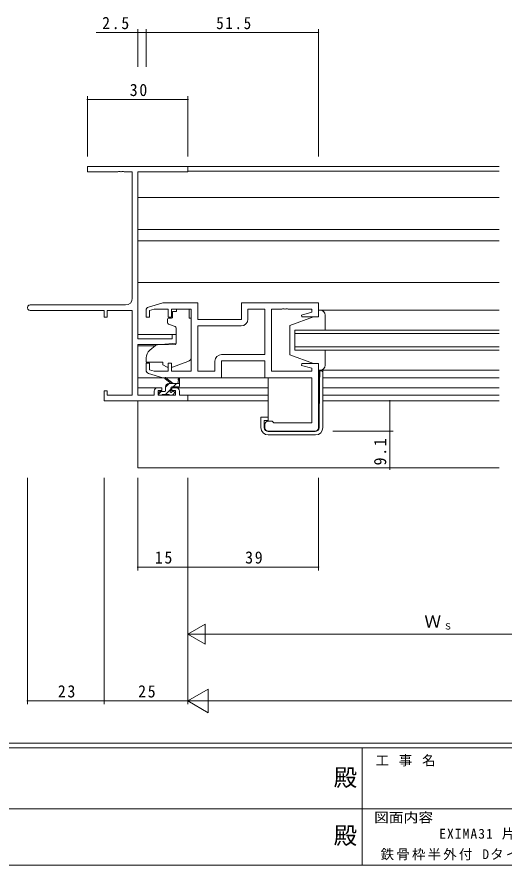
# Model space of a CAD drawing. Units: millimetres on the paper. Extents: x -420 to 373, y -297 to 267.
# Drawn here: x -135.9 to 9.7, y -297 to -43.6 of the extents above; entities that cross this region are included whole.
import ezdxf
from ezdxf.enums import TextEntityAlignment as Align

# ---------------------------------------------------------------- set-up
doc = ezdxf.new("R2010")
doc.units = ezdxf.units.MM
for name, color, linetype, lineweight in [('0-1_YKK_ZWAK', 7, 'Continuous', 9), ('0-3_YKK_12', 2, 'Continuous', 9), ('0-4_YKK_D', 6, 'Continuous', 9), ('0-6_YKK_13', 4, 'Continuous', 9), ('0-7_YKK_11', 7, 'Continuous', 9)]:
    doc.layers.add(name, color=color, linetype=linetype, lineweight=lineweight)
doc.layers.add('0-2_USER1', color=3, linetype='Continuous')
doc.styles.add('ＭＳ ゴシック', font='')
doc.styles.get('ＭＳ ゴシック').set_extended_font_data('MS Gothic')

msp = doc.modelspace()

# ---------------------------------------------------------------- linework, layer by layer
at = {"layer": '0-1_YKK_ZWAK'}
for p, q in [((352.3, -260.6), (-417.7, -260.6)), ((314.5, -262), (-417.7, -262)), ((-32.7, -262), (-32.7, -297)), ((-160.1, -280.199), (-31.3, -280.199)), ((-31.3, -280.199), (97.5, -280.199)), ((-417.7, -297), (314.5, -297))]:
    msp.add_line(p, q, dxfattribs=at)
at = {"layer": '0-3_YKK_12'}
for p, q in [((8.245, -88.281), (-85.055, -88.281)), ((8.245, -89.681), (-84.755, -89.681)), ((8.245, -97.581), (-99.755, -97.581)), ((8.245, -107.081), (-99.755, -107.081)), ((8.245, -110.481), (-99.755, -110.481)), ((8.245, -122.981), (-99.755, -122.981)), ((8.245, -131.181), (-45.755, -131.181)), ((-88.255, -138.481), (-99.755, -138.481)), ((-52.755, -137.181), (-52.755, -143.181)), ((8.245, -137.181), (-52.755, -137.181)), ((-52.755, -138.181), (8.245, -138.181)), ((8.245, -137.181), (7.745, -137.181)), ((7.745, -138.181), (8.245, -138.181)), ((-94.632, -141.881), (-99.755, -141.881)), ((8.245, -142.181), (-52.755, -142.181)), ((-52.755, -143.181), (8.245, -143.181)), ((8.245, -142.181), (7.745, -142.181)), ((7.745, -143.181), (8.245, -143.181)), ((8.245, -149.181), (-45.755, -149.181)), ((-92.182, -151.381), (-99.755, -151.381)), ((-61.255, -151.381), (-75.255, -151.381)), ((8.245, -151.381), (-44.42, -151.381)), ((-93.855, -154.381), (-99.755, -154.381)), ((-88.255, -154.381), (-60.72, -154.381)), ((-44.42, -154.381), (8.245, -154.381)), ((-60.72, -156.651), (-85.055, -156.651)), ((8.245, -156.651), (-44.42, -156.651)), ((-85.055, -158.281), (-60.72, -158.281)), ((-44.42, -158.281), (8.245, -158.281))]:
    msp.add_line(p, q, dxfattribs=at)
msp.add_lwpolyline([(-99.755, -158.281), (-99.755, -178.281), (8.245, -178.281)], dxfattribs=at)
at = {"layer": '0-4_YKK_D'}
for p, q in [((-99.755, -58.524), (-99.755, -47.281)), ((-97.255, -57.524), (-97.255, -47.281)), ((-97.255, -58.524), (-97.255, -47.281)), ((-45.755, -85.281), (-45.755, -47.281)), ((-97.255, -48.281), (-45.755, -48.281)), ((-114.755, -85.281), (-114.755, -67.281)), ((-84.755, -68.281), (-114.755, -68.281)), ((-84.755, -85.281), (-84.755, -67.281)), ((-41.42, -158.281), (-23.42, -158.281)), ((-41.42, -167.381), (-23.42, -167.381)), ((-132.755, -181.281), (-132.755, -248.978)), ((-109.755, -181.281), (-109.755, -248.978)), ((-109.755, -181.281), (-109.755, -248.978)), ((-99.755, -181.281), (-99.755, -208.978)), ((-84.755, -181.281), (-84.755, -208.978)), ((-84.755, -181.281), (-84.755, -248.978)), ((-84.755, -181.281), (-84.755, -248.978)), ((-84.755, -181.281), (-84.755, -208.978)), ((-45.755, -181.281), (-45.755, -208.978)), ((-84.755, -207.978), (-99.755, -207.978)), ((-84.755, -207.978), (-45.755, -207.978)), ((-84.755, -210.978), (-84.755, -228.978)), ((-84.755, -227.978), (-79.559, -224.978)), ((-79.559, -230.978), (-79.559, -224.978)), ((-84.755, -227.978), (-79.559, -230.978)), ((-84.755, -227.978), (-74.363, -227.978)), ((-78.755, -227.978), (59.245, -227.978)), ((-84.755, -247.978), (-78.693, -244.478)), ((-78.693, -251.478), (-78.693, -244.478)), ((-109.755, -247.978), (-132.755, -247.978)), ((-84.755, -247.978), (-109.755, -247.978)), ((-84.755, -247.978), (-78.693, -251.478)), ((-84.755, -247.978), (-72.631, -247.978)), ((248.245, -247.978), (-77.755, -247.978))]:
    msp.add_line(p, q, dxfattribs=at)
for points in [[(-97.255, -48.281), (-99.755, -48.281), (-112.154, -48.281)], [(-24.42, -158.281), (-24.42, -167.381), (-24.42, -178.902)]]:
    msp.add_lwpolyline(points, dxfattribs=at)
for centre, start, end in [((-99.755, -48.281), 0, 180), ((-99.755, -48.281), 180, 0), ((-97.255, -48.281), 0, 180), ((-97.255, -48.281), 0, 180), ((-97.255, -48.281), 180, 0), ((-97.255, -48.281), 180, 0), ((-45.755, -48.281), 0, 180), ((-45.755, -48.281), 180, 0), ((-114.755, -68.281), 0, 180), ((-114.755, -68.281), 180, 0), ((-84.755, -68.281), 0, 180), ((-84.755, -68.281), 180, 0), ((-24.42, -158.281), 90, 270), ((-24.42, -158.281), 270, 90), ((-24.42, -167.381), 90, 270), ((-24.42, -167.381), 270, 90), ((-99.755, -207.978), 0, 180), ((-99.755, -207.978), 180, 0), ((-84.755, -207.978), 0, 180), ((-84.755, -207.978), 0, 180), ((-84.755, -207.978), 180, 0), ((-84.755, -207.978), 180, 0), ((-45.755, -207.978), 0, 180), ((-45.755, -207.978), 180, 0), ((-132.755, -247.978), 0, 180), ((-132.755, -247.978), 180, 0), ((-109.755, -247.978), 0, 180), ((-109.755, -247.978), 0, 180), ((-109.755, -247.978), 180, 0), ((-109.755, -247.978), 180, 0)]:
    msp.add_arc(centre, 0.106, start, end, dxfattribs=at)
at = {"layer": '0-6_YKK_13'}
for p, q in [((-89.325, -132.581), (-89.325, -131.581)), ((-88.155, -131.581), (-89.325, -131.581)), ((-88.155, -130.911), (-88.155, -131.581)), ((-88.155, -130.911), (-84.355, -130.911)), ((-84.355, -130.911), (-84.355, -131.581)), ((-84.355, -132.581), (-84.355, -131.581)), ((-45.755, -131.181), (-45.755, -133.181)), ((-45.255, -131.181), (-45.755, -131.181)), ((-90.855, -133.881), (-90.855, -134.93)), ((-89.625, -133.581), (-90.555, -133.581)), ((-89.325, -132.581), (-89.325, -133.281)), ((-84.355, -133.581), (-84.355, -132.581)), ((-84.355, -133.581), (-83.755, -133.581)), ((-83.755, -145.136), (-83.755, -133.581)), ((-47.255, -133.181), (-54.255, -135.781)), ((-45.755, -133.181), (-47.255, -133.181)), ((-43.755, -137.181), (-43.755, -132.681)), ((-90.526, -135.4), (-88.526, -136.128)), ((-88.255, -136.577), (-88.255, -141.183)), ((-54.255, -135.781), (-54.255, -144.581)), ((-94.492, -141.763), (-96.183, -143.183)), ((-88.472, -141.482), (-93.858, -141.529)), ((-43.755, -147.681), (-43.755, -143.181)), ((-97.255, -145.481), (-97.255, -146.781)), ((-97.255, -146.781), (-92.255, -146.781)), ((-92.255, -146.781), (-92.255, -147.081)), ((-89.383, -148.221), (-84.746, -146.547)), ((-47.255, -147.181), (-54.255, -144.581)), ((-92.255, -147.081), (-92.255, -147.578)), ((-90.949, -148.187), (-92.255, -147.578)), ((-47.255, -147.181), (-45.755, -147.181)), ((-45.755, -147.181), (-45.755, -149.181)), ((-45.755, -149.181), (-45.255, -149.181)), ((-45.42, -151.681), (-45.42, -149.181)), ((-45.31, -149.381), (-45.31, -149.181)), ((-45.286, -149.381), (-45.31, -149.381)), ((-44.92, -149.381), (-45.286, -149.381)), ((-44.42, -149.881), (-44.42, -149.181)), ((-89.755, -153.151), (-91.575, -151.75)), ((-89.155, -153.151), (-91.373, -151.468)), ((-87.555, -152.024), (-87.754, -153.151)), ((-87.255, -153.851), (-87.255, -151.851)), ((-60.72, -164.181), (-60.72, -151.381)), ((-49.384, -151.381), (-60.72, -151.381)), ((-48.884, -151.381), (-49.384, -151.381)), ((-45.755, -151.681), (-45.411, -151.681)), ((-45.427, -152.162), (-45.425, -151.952)), ((-45.425, -151.952), (-45.411, -151.681)), ((-44.42, -150.381), (-44.42, -149.881)), ((-44.42, -166.281), (-44.42, -150.381)), ((-90.395, -153.151), (-91.455, -154.21)), ((-91.455, -155.251), (-91.455, -154.151)), ((-90.455, -153.151), (-87.255, -153.151)), ((-89.855, -155.09), (-89.855, -154.451)), ((-89.555, -154.151), (-87.555, -154.151)), ((-88.15, -153.151), (-89.15, -154.151)), ((-92.795, -155.551), (-93.455, -156.21)), ((-93.455, -155.851), (-93.455, -156.351)), ((-91.755, -155.551), (-93.155, -155.551)), ((-93.155, -156.651), (-92.655, -156.651)), ((-92.455, -156.451), (-90.355, -156.451)), ((-89.855, -154.855), (-91.45, -156.451)), ((-90.155, -156.651), (-89.555, -156.651)), ((-89.055, -155.551), (-89.394, -155.551)), ((-89.343, -156.563), (-88.843, -156.063)), ((-62.42, -163.181), (-60.72, -163.181)), ((-60.72, -164.181), (-61.92, -164.181)), ((-61.92, -164.181), (-61.92, -166.281)), ((-60.72, -167.481), (-46.75, -167.481)), ((-60.72, -168.481), (-46.62, -168.481))]:
    msp.add_line(p, q, dxfattribs=at)
for points in [[(-45.286, -149.381), (-45.298, -149.673), (-45.334, -150.381)], [(-45.55, -166.291), (-45.427, -152.162), (-45.334, -150.381)], [(-62.42, -163.181), (-62.92, -163.181), (-62.92, -166.281)]]:
    msp.add_lwpolyline(points, dxfattribs=at)
for centre, radius, start, end in [((-45.255, -132.681), 1.5, 0, 90), ((-90.555, -133.881), 0.3, 90, 180), ((-89.625, -133.281), 0.3, 270, 0), ((-90.355, -134.93), 0.5, 180, 250), ((-88.755, -136.577), 0.5, 0, 70), ((-93.849, -142.529), 1, 90.5, 130), ((-88.555, -141.183), 0.3, 270.5, 0), ((-94.255, -145.481), 3, 130, 180), ((-85.255, -145.136), 1.5, 289.85326, 0), ((-90.526, -147.281), 1, 245, 262.59306), ((-89.723, -147.281), 1, 273.88683, 289.85326), ((-45.255, -147.681), 1.5, 270, 0), ((-44.92, -149.881), 0.5, 0, 90), ((-91.555, -151.551), 0.2, 24.41711, 264.41711), ((-87.455, -151.851), 0.2, 0, 239.99998), ((-90.455, -154.151), 1, 90, 180), ((-89.555, -154.451), 0.3, 90, 180), ((-87.555, -153.851), 0.3, 270, 0), ((-93.155, -155.851), 0.3, 90, 180), ((-93.155, -156.351), 0.3, 180, 270), ((-92.655, -156.451), 0.2, 270, 0), ((-91.755, -155.251), 0.3, 270, 0), ((-90.155, -156.451), 0.2, 180, 270), ((-89.855, -155.551), 0.25, 123.05573, 326.94426), ((-90.155, -155.09), 0.3, 303.05573, 0), ((-89.394, -155.851), 0.3, 90, 146.94426), ((-89.555, -156.351), 0.3, 270, 314.99998), ((-89.055, -155.851), 0.3, 314.99998, 90), ((-60.72, -166.281), 2.2, 180, 270), ((-60.72, -166.281), 1.2, 180, 270), ((-46.75, -166.281), 1.2, 270, 359.5), ((-46.62, -166.281), 2.2, 270, 0)]:
    msp.add_arc(centre, radius, start, end, dxfattribs=at)
at = {"layer": '0-7_YKK_11'}
for p, q in [((-103.385, -129.651), (-131.94, -129.651)), ((-81.825, -149.451), (-81.825, -135.911)), ((-61.755, -166.381), (-61.755, -165.381)), ((-46.755, -167.381), (-60.755, -167.381))]:
    msp.add_line(p, q, dxfattribs=at)
for points in [[(-99.755, -139.781), (-99.755, -89.911), (-84.755, -89.911), (-84.755, -88.281), (-114.755, -88.281), (-114.755, -89.911), (-105.713, -89.911), (-105.53, -89.791), (-104.98, -89.791), (-104.797, -89.911), (-104.713, -89.911), (-104.53, -89.791), (-103.98, -89.791), (-103.797, -89.911), (-101.385, -89.911), (-101.385, -127.651)], [(-96.543, -130.267), (-92.255, -128.981), (-81.755, -128.981), (-81.755, -133.981), (-68.755, -133.981), (-68.755, -128.981)], [(-68.755, -128.981), (-45.755, -128.981), (-45.755, -133.181), (-50.716, -133.181), (-50.784, -132.658), (-47.685, -131.828), (-47.685, -130.911), (-54.797, -130.911), (-54.98, -130.791), (-55.53, -130.791), (-55.713, -130.911), (-55.797, -130.911), (-55.98, -130.791), (-56.53, -130.791), (-56.713, -130.911), (-59.755, -130.911), (-59.755, -149.451), (-47.685, -149.451), (-47.685, -148.533), (-50.784, -147.703), (-50.716, -147.181), (-45.755, -147.181), (-45.755, -166.381)], [(-131.94, -131.281), (-109.755, -131.281), (-109.755, -133.281), (-108.855, -133.281), (-108.855, -131.281), (-101.385, -131.281), (-101.385, -156.651), (-108.855, -156.651), (-108.855, -155.281), (-109.755, -155.281), (-109.755, -158.281), (-84.755, -158.281), (-84.755, -156.651), (-87.255, -156.651), (-87.255, -155.381)], [(-97.255, -149.137), (-97.255, -147.081), (-96.255, -147.081), (-96.255, -149.032), (-94.86, -149.451), (-90.655, -149.451), (-90.655, -147.081), (-89.655, -147.081), (-89.655, -149.451), (-83.755, -149.451), (-83.755, -130.911), (-89.655, -130.911), (-89.655, -133.281), (-90.655, -133.281), (-90.655, -130.911), (-94.86, -130.911), (-96.255, -131.329), (-96.255, -133.281), (-97.255, -133.281), (-97.255, -131.225)], [(-66.825, -133.911), (-66.825, -130.911), (-61.755, -130.911), (-61.755, -144.451), (-74.685, -144.451)], [(-81.825, -149.451), (-81.825, -135.911), (-68.825, -135.911)], [(-94.855, -155.381), (-94.855, -156.651), (-99.755, -156.651), (-99.755, -141.481), (-92.755, -141.481), (-88.255, -141.087), (-88.255, -138.481), (-89.455, -138.481), (-89.455, -139.781), (-99.755, -139.781)], [(-60.755, -164.381), (-59.555, -164.381), (-59.255, -164.681), (-59.055, -164.881), (-47.685, -164.881), (-47.685, -151.381), (-61.755, -151.381), (-61.755, -146.381), (-74.755, -146.381), (-74.755, -151.381), (-92.255, -151.381), (-96.543, -150.094)], [(-76.685, -146.451), (-76.685, -149.451), (-81.825, -149.451)], [(-88.255, -154.381), (-89.555, -154.381), (-89.555, -155.181), (-88.455, -155.181), (-88.455, -156.651), (-93.655, -156.651), (-93.655, -155.181), (-92.555, -155.181), (-92.555, -154.381), (-93.855, -154.381)]]:
    msp.add_lwpolyline(points, dxfattribs=at)
for centre, radius, start, end in [((-103.385, -127.651), 2, 270, 359.99998), ((-131.94, -130.466), 0.815, 89.99998, 270), ((-96.255, -131.225), 1, 106.69925, 180.00003), ((-68.825, -133.911), 2, 270, 359.99998), ((-74.685, -146.451), 2, 90, 179.99998), ((-96.255, -149.137), 1, 179.99995, 253.30074), ((-93.855, -155.381), 1, 90, 179.99998), ((-88.255, -155.381), 1, 0, 89.99998), ((-60.755, -165.381), 1, 90, 179.99998), ((-60.755, -166.381), 1, 180, 269.99998), ((-46.755, -166.381), 1, 270, 359.99998)]:
    msp.add_arc(centre, radius, start, end, dxfattribs=at)

# ---------------------------------------------------------------- texts
at = {"layer": '0-1_YKK_ZWAK', "color": 2, "style": 'ＭＳ ゴシック'}
for p in [(-41.182, -274.956), (-41.182, -292.278)]:
    msp.add_text('殿', height=5.132, dxfattribs=at).set_placement(p, align=Align.BOTTOM_LEFT)
at = {"layer": '0-1_YKK_ZWAK', "style": 'ＭＳ ゴシック', "width": 1.1}
msp.add_text('図面内容', height=2.933, dxfattribs=at).set_placement((-29.083, -285.148), align=Align.BOTTOM_LEFT)
at = {"layer": '0-1_YKK_ZWAK', "insert": (-28.688, -267.533), "char_height": 2.933, "attachment_point": 7, "style": 'ＭＳ ゴシック'}
msp.add_mtext('\\T1.16;工\\~事\\~名', dxfattribs=at)
at = {"layer": '0-2_USER1', "color": 7, "char_height": 2.933, "attachment_point": 7, "style": 'ＭＳ ゴシック'}
for s, insert in [('\\T1.17;EXIMA31\\~片引き窓【内動タイプ】T-1仕様\\~', (-9.627, -289.449)), ('\\T1.17;鉄骨枠半外付\\~Dタイプ／14（FIX部18）mm溝幅\\~', (-27.143, -295.625))]:
    msp.add_mtext(s, dxfattribs=dict(at, insert=insert))
at = {"layer": '0-4_YKK_D', "color": 3, "style": 'ＭＳ ゴシック'}
msp.add_text('Ｗ', height=3.666, dxfattribs=at).set_placement((-14.075, -227.178), align=Align.BOTTOM_LEFT)
at = {"layer": '0-4_YKK_D', "color": 4, "style": 'ＭＳ ゴシック'}
msp.add_text('Ｓ', height=1.833, dxfattribs=at).set_placement((-8.315, -227.178), align=Align.BOTTOM_LEFT)
at = {"layer": '0-4_YKK_D', "color": 3, "char_height": 3.666, "attachment_point": 7, "style": 'ＭＳ ゴシック'}
for s, insert in [('\\T1.21;\\W0.95;2.5', (-110.404, -47.281)), ('\\T1.22;\\W0.9;51.5', (-76.305, -47.281)), ('\\T1.21;\\W0.95;30', (-102.155, -67.281)), ('\\T1.21;\\W0.95;15', (-94.655, -206.978)), ('\\T1.21;\\W0.95;39', (-67.655, -206.978)), ('\\T1.21;\\W0.95;23', (-123.655, -246.978)), ('\\T1.21;\\W0.95;25', (-99.655, -246.978))]:
    msp.add_mtext(s, dxfattribs=dict(at, insert=insert))
at = {"layer": '0-4_YKK_D', "color": 3, "insert": (-25.42, -177.591), "char_height": 3.666, "attachment_point": 7, "rotation": 90, "style": 'ＭＳ ゴシック'}
msp.add_mtext('\\T1.21;\\W0.95;9.1', dxfattribs=at)

doc.saveas('drawing.dxf')
